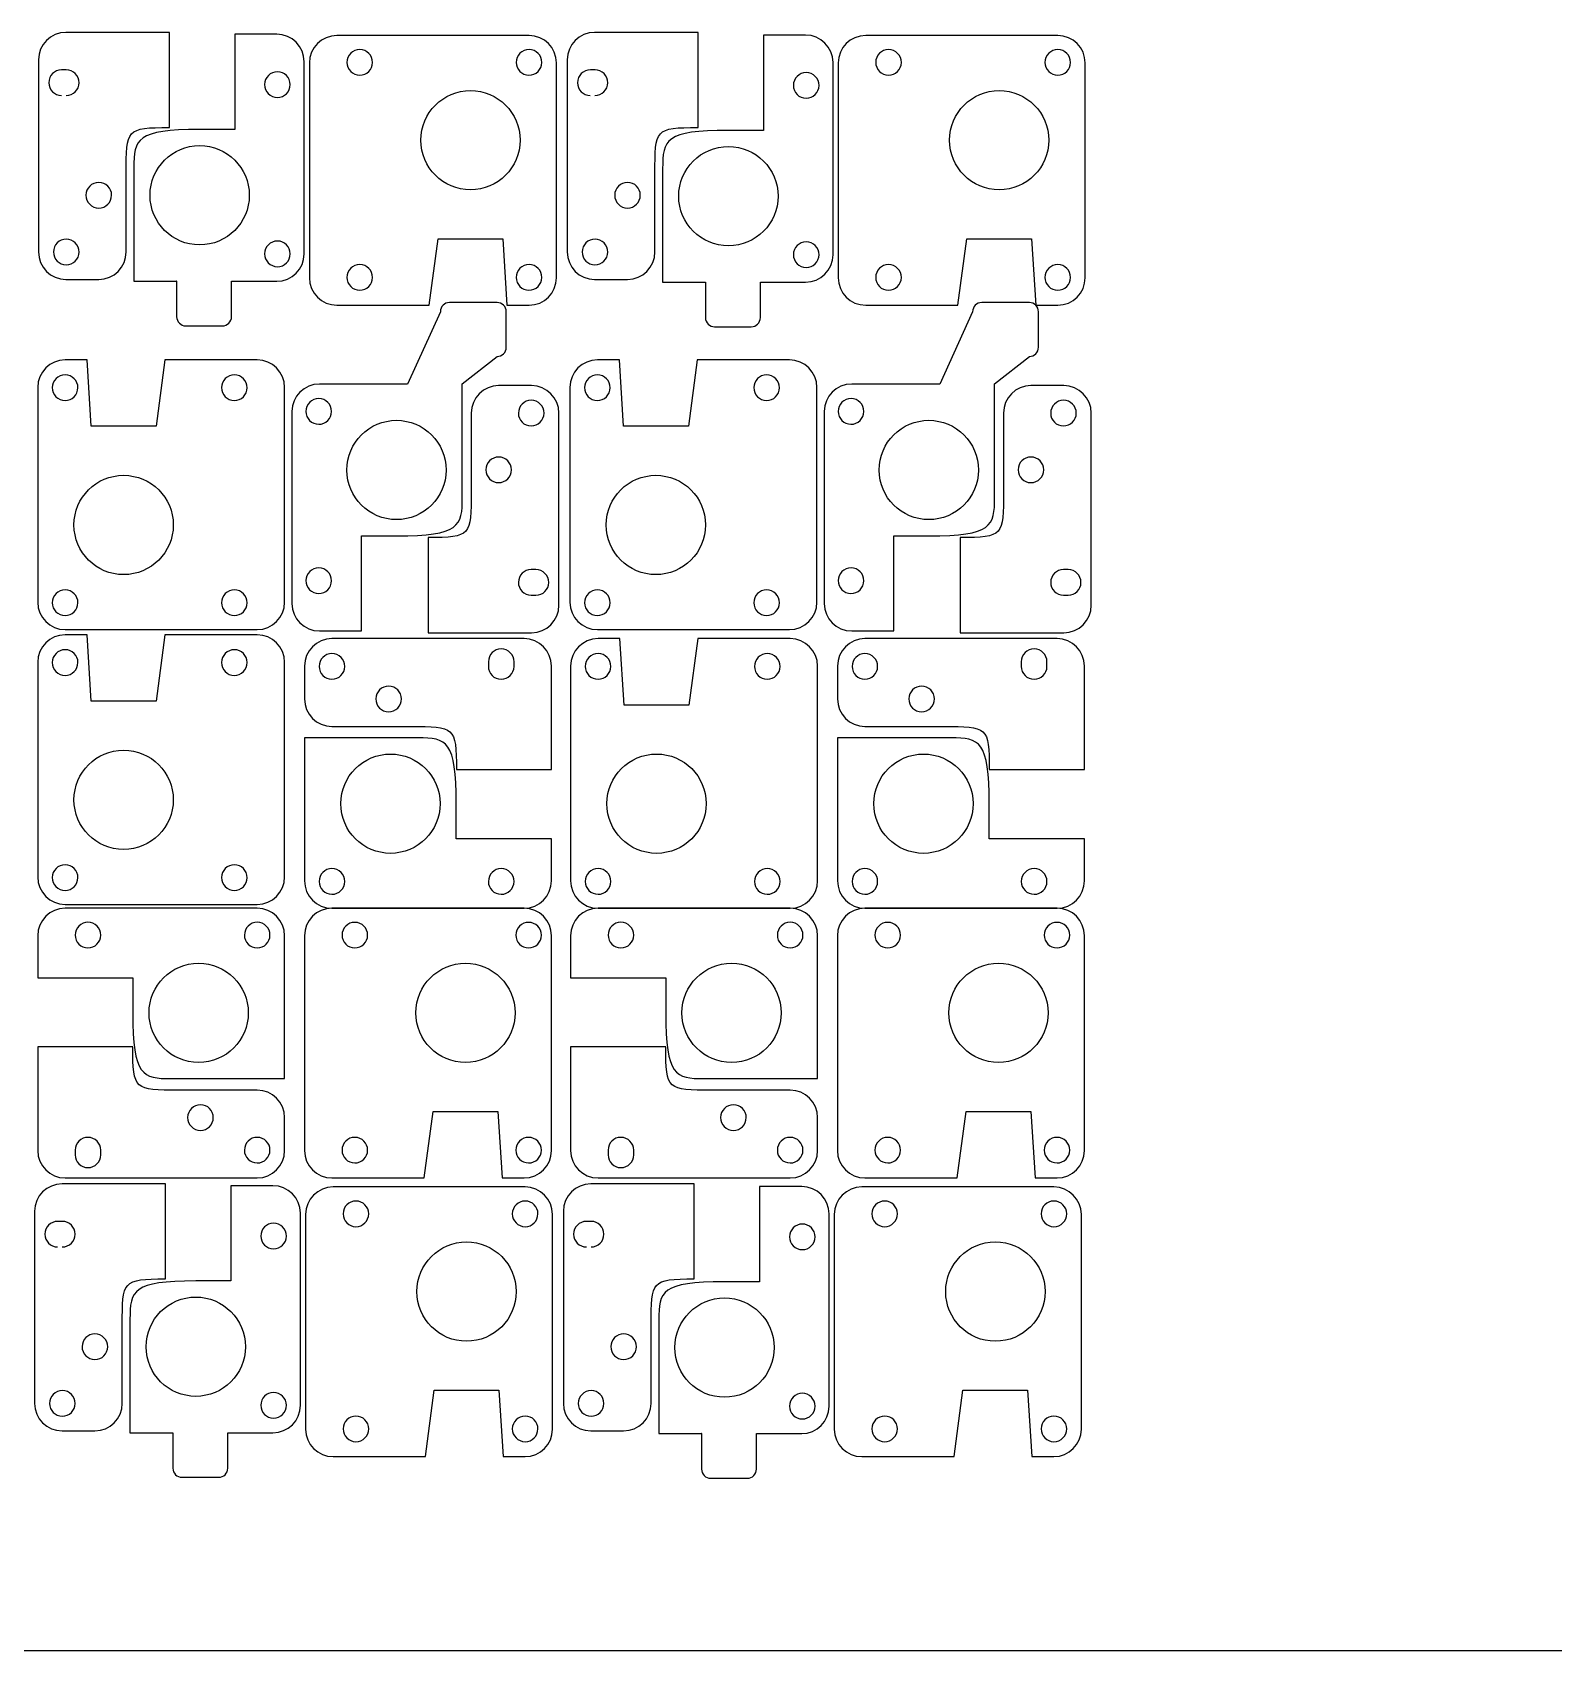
# Model space of a CAD drawing. Header units: millimetres. Extents: x 0 to 610, y -305 to 0.
# Drawn here: x 144.6 to 310.9, y -304.8 to -128 of the extents above; entities that cross this region are included whole.
import ezdxf

# ---------------------------------------------------------------- set-up
doc = ezdxf.new("R2010")
doc.units = ezdxf.units.MM
doc.layers.add('CUTS', color=1, linetype='Continuous', true_color=0xff0000)
doc.layers.add('laser bed referance', color=3, linetype='Continuous', lineweight=25, true_color=0x00ff00)

msp = doc.modelspace()

# ---------------------------------------------------------------- linework, layer by layer
at = {"layer": 'CUTS', "color": 1, "lineweight": 25, "true_color": 0xff0000}
for points in [[(159.62, -138.35), (159.62, -127.95), (148.31, -127.95)], [(171.35, -128.16), (166.75, -128.16), (166.75, -138.57), (162.92, -138.57)], [(198.92, -128.3), (177.92, -128.3)], [(217.4, -138.35), (217.4, -127.95), (206.09, -127.95)], [(229.14, -128.25), (224.53, -128.25), (224.53, -138.66), (220.71, -138.66)], [(256.7, -128.3), (235.71, -128.3)], [(145.31, -130.95), (145.31, -151.95)], [(148.34, -132.05), (147.83, -132.05), (147.83, -132.05)], [(174.35, -152.16), (174.35, -131.16)], [(174.92, -131.3), (174.92, -154.77)], [(201.92, -154.77), (201.92, -131.3)], [(203.09, -130.95), (203.09, -151.95)], [(206.13, -132.05), (205.62, -132.05), (205.62, -132.05)], [(232.14, -152.25), (232.14, -131.25)], [(232.71, -131.3), (232.71, -154.77)], [(259.7, -154.77), (259.7, -131.3)], [(155.73, -142.76), (155.73, -155.16), (160.42, -155.16), (160.42, -155.15)], [(213.52, -142.85), (213.52, -155.25), (218.21, -155.25), (218.21, -155.25)], [(154.89, -151.95), (154.9, -143.36), (154.9, -143.36)], [(212.68, -151.95), (212.68, -143.36), (212.68, -143.36)], [(177.92, -157.77), (188.01, -157.77), (188.98, -150.52), (196.05, -150.52), (196.05, -150.52)], [(196.05, -150.52), (196.51, -157.77), (198.92, -157.77)], [(235.71, -157.77), (245.8, -157.77), (246.76, -150.52), (253.83, -150.52), (253.83, -150.52)], [(253.83, -150.52), (254.3, -157.77), (256.7, -157.77)], [(148.31, -154.95), (151.89, -154.95)], [(160.42, -155.15), (160.41, -155.16), (160.41, -159.03)], [(166.41, -159.03), (166.41, -155.16), (171.35, -155.16)], [(206.09, -154.95), (209.68, -154.95)], [(218.21, -155.25), (218.2, -155.25), (218.2, -159.12)], [(224.2, -159.12), (224.2, -155.25), (229.14, -155.25)], [(189.23, -158.48), (185.63, -166.38), (176.01, -166.38)], [(195.43, -157.48), (190.23, -157.48)], [(196.43, -162.36), (196.43, -158.48), (196.43, -158.48)], [(247.4, -158.48), (243.8, -166.38), (234.18, -166.38)], [(253.6, -157.48), (248.4, -157.48)], [(254.6, -162.36), (254.6, -158.48), (254.6, -158.48)], [(161.41, -160.03), (165.41, -160.03)], [(219.2, -160.12), (223.2, -160.12)], [(151.08, -171), (150.62, -163.75), (148.22, -163.75)], [(169.21, -163.75), (159.12, -163.75), (158.16, -171), (151.08, -171), (151.08, -171)], [(191.63, -178.78), (191.63, -166.37), (195.43, -163.37)], [(209.25, -171), (208.79, -163.75), (206.39, -163.75)], [(227.38, -163.75), (217.29, -163.75), (216.33, -171), (209.25, -171), (209.25, -171)], [(249.8, -178.78), (249.8, -166.37), (253.6, -163.37)], [(145.22, -166.75), (145.22, -190.22)], [(172.21, -190.22), (172.21, -166.75)], [(199.19, -166.56), (195.6, -166.56)], [(203.39, -166.75), (203.39, -190.22)], [(230.38, -190.22), (230.38, -166.75)], [(257.36, -166.56), (253.77, -166.56)], [(173.01, -169.38), (173.01, -190.37)], [(192.6, -169.56), (192.6, -178.15), (192.6, -178.15)], [(202.19, -190.56), (202.19, -169.56)], [(231.18, -169.38), (231.18, -190.37)], [(250.77, -169.56), (250.77, -178.15), (250.77, -178.15)], [(260.36, -190.56), (260.36, -169.56)], [(176.01, -193.37), (180.61, -193.37), (180.61, -182.97), (184.44, -182.97)], [(187.88, -183.16), (187.88, -193.56), (199.19, -193.56)], [(234.18, -193.37), (238.78, -193.37), (238.78, -182.97), (242.61, -182.97)], [(246.05, -183.16), (246.05, -193.56), (257.36, -193.56)], [(199.67, -186.66), (199.16, -186.66)], [(257.84, -186.66), (257.33, -186.66)], [(199.15, -189.46), (199.66, -189.46), (199.66, -189.46)], [(257.32, -189.46), (257.83, -189.46), (257.83, -189.46)], [(148.22, -193.22), (169.21, -193.22)], [(151.08, -201.03), (150.62, -193.79), (148.22, -193.79)], [(169.21, -193.79), (159.12, -193.79), (158.16, -201.03), (151.08, -201.03), (151.08, -201.03)], [(198.38, -194.21), (177.38, -194.21)], [(206.39, -193.22), (227.38, -193.22)], [(208.86, -194.21), (206.46, -194.21)], [(227.46, -194.21), (217.36, -194.21)], [(256.62, -194.21), (235.63, -194.21)], [(145.22, -196.78), (145.22, -220.25)], [(172.21, -220.25), (172.21, -196.78)], [(174.38, -197.21), (174.38, -200.8)], [(190.98, -208.52), (201.37, -208.52), (201.37, -197.21)], [(194.48, -196.73), (194.48, -197.24)], [(197.28, -197.25), (197.28, -196.74), (197.28, -196.74)], [(203.46, -197.21), (203.46, -220.67)], [(230.46, -220.67), (230.46, -197.21)], [(232.63, -197.21), (232.63, -200.8)], [(249.22, -208.52), (259.62, -208.52), (259.62, -197.21)], [(252.72, -196.73), (252.72, -197.24)], [(255.52, -197.25), (255.52, -196.74), (255.52, -196.74)], [(216.4, -201.46), (209.33, -201.46), (209.33, -201.46)], [(174.38, -205.05), (174.38, -220.67)], [(186.78, -205.05), (174.38, -205.05), (174.38, -205.05)], [(177.38, -203.8), (185.97, -203.8), (185.97, -203.8)], [(232.63, -205.05), (232.63, -220.67)], [(245.02, -205.05), (232.63, -205.05), (232.63, -205.05)], [(235.62, -203.8), (244.21, -203.8), (244.21, -203.8)], [(201.37, -220.67), (201.37, -216.07), (190.97, -216.07), (190.97, -212.24)], [(259.62, -220.67), (259.62, -216.07), (249.21, -216.07), (249.21, -212.24)], [(148.22, -223.25), (169.21, -223.25)], [(169.21, -223.67), (148.22, -223.67)], [(198.38, -223.67), (177.38, -223.67)], [(177.38, -223.67), (198.38, -223.67)], [(227.46, -223.67), (206.46, -223.67)], [(206.46, -223.67), (227.46, -223.67)], [(256.62, -223.67), (235.62, -223.67)], [(235.63, -223.67), (256.62, -223.67)], [(145.22, -226.67), (145.22, -231.28), (155.62, -231.28), (155.62, -235.1)], [(172.21, -242.29), (172.21, -226.67)], [(174.38, -226.67), (174.38, -250.14)], [(201.38, -250.14), (201.38, -226.67)], [(203.46, -226.67), (203.46, -231.28), (213.87, -231.28), (213.87, -235.1)], [(230.46, -242.29), (230.46, -226.67)], [(232.62, -226.67), (232.62, -250.14)], [(259.62, -250.14), (259.62, -226.67)], [(155.61, -238.83), (145.22, -238.83), (145.22, -250.14)], [(213.86, -238.83), (203.46, -238.83), (203.46, -250.14)], [(159.81, -242.29), (172.21, -242.29), (172.21, -242.29)], [(169.21, -243.55), (160.63, -243.55), (160.63, -243.55)], [(218.06, -242.29), (230.46, -242.29), (230.46, -242.29)], [(227.46, -243.55), (218.87, -243.55), (218.87, -243.55)], [(172.21, -250.14), (172.21, -246.55)], [(177.38, -253.14), (187.47, -253.14), (188.44, -245.89), (195.51, -245.89), (195.51, -245.89)], [(195.51, -245.89), (195.97, -253.14), (198.38, -253.14)], [(230.46, -250.14), (230.46, -246.55)], [(235.62, -253.14), (245.72, -253.14), (246.68, -245.89), (253.75, -245.89), (253.75, -245.89)], [(253.75, -245.89), (254.22, -253.14), (256.62, -253.14)], [(149.32, -250.1), (149.32, -250.61), (149.32, -250.61)], [(152.11, -250.62), (152.11, -250.11)], [(207.56, -250.1), (207.56, -250.61), (207.56, -250.61)], [(210.36, -250.62), (210.36, -250.11)], [(159.19, -264.18), (159.19, -253.79), (147.88, -253.79)], [(148.22, -253.14), (169.21, -253.14)], [(170.93, -253.99), (166.32, -253.99), (166.32, -264.4), (162.5, -264.4)], [(198.49, -254.13), (177.5, -254.13)], [(216.98, -264.18), (216.98, -253.79), (205.67, -253.79)], [(206.46, -253.14), (227.46, -253.14)], [(228.72, -254.09), (224.11, -254.09), (224.11, -264.49), (220.28, -264.49)], [(256.28, -254.13), (235.28, -254.13)], [(144.88, -256.79), (144.88, -277.78)], [(147.92, -257.89), (147.41, -257.89), (147.41, -257.89)], [(173.93, -277.99), (173.93, -256.99)], [(174.5, -257.13), (174.5, -280.6)], [(201.49, -280.6), (201.49, -257.13)], [(202.67, -256.79), (202.67, -277.78)], [(205.71, -257.89), (205.2, -257.89), (205.2, -257.89)], [(231.72, -278.08), (231.72, -257.08)], [(232.28, -257.13), (232.28, -280.6)], [(259.28, -280.6), (259.28, -257.13)], [(155.31, -268.59), (155.31, -280.99), (160, -280.99), (160, -280.99)], [(213.1, -268.68), (213.1, -281.08), (217.79, -281.08), (217.79, -281.08)], [(154.47, -277.78), (154.47, -269.2), (154.47, -269.2)], [(212.26, -277.78), (212.26, -269.2), (212.26, -269.2)], [(177.5, -283.6), (187.59, -283.6), (188.55, -276.35), (195.63, -276.35), (195.63, -276.35)], [(195.63, -276.35), (196.09, -283.6), (198.49, -283.6)], [(235.28, -283.6), (245.38, -283.6), (246.34, -276.35), (253.41, -276.35), (253.41, -276.35)], [(253.41, -276.35), (253.88, -283.6), (256.28, -283.6)], [(147.88, -280.78), (151.47, -280.78)], [(160, -280.99), (159.99, -280.99), (159.99, -284.86)], [(165.99, -284.86), (165.99, -280.99), (170.93, -280.99)], [(205.67, -280.78), (209.26, -280.78)], [(217.79, -281.08), (217.77, -281.08), (217.77, -284.96)], [(223.77, -284.96), (223.77, -281.08), (228.72, -281.08)], [(160.99, -285.86), (164.99, -285.86)], [(218.77, -285.96), (222.77, -285.96)]]:
    msp.add_lwpolyline(points, dxfattribs=at)
for points in [[(148.31, -127.95), (146.65, -127.95), (145.31, -129.3), (145.31, -130.95)], [(174.35, -131.16), (174.35, -129.5), (173.01, -128.16), (171.35, -128.16)], [(177.92, -128.3), (176.26, -128.3), (174.92, -129.64), (174.92, -131.3)], [(201.92, -131.3), (201.92, -129.64), (200.57, -128.3), (198.92, -128.3)], [(206.09, -127.95), (204.43, -127.95), (203.09, -129.3), (203.09, -130.95)], [(232.14, -131.25), (232.14, -129.59), (230.8, -128.25), (229.14, -128.25)], [(235.71, -128.3), (234.05, -128.3), (232.71, -129.64), (232.71, -131.3)], [(259.7, -131.3), (259.7, -129.64), (258.36, -128.3), (256.7, -128.3)], [(180.42, -129.83), (179.65, -129.83), (179.02, -130.46), (179.02, -131.23)], [(181.82, -131.24), (181.82, -130.46), (181.2, -129.84), (180.42, -129.83)], [(198.92, -129.83), (198.15, -129.83), (197.52, -130.46), (197.52, -131.23)], [(200.32, -131.24), (200.32, -130.46), (199.7, -129.84), (198.92, -129.83)], [(238.21, -129.83), (237.44, -129.83), (236.81, -130.46), (236.81, -131.23)], [(239.61, -131.24), (239.61, -130.46), (238.98, -129.84), (238.21, -129.83)], [(256.71, -129.83), (255.94, -129.83), (255.31, -130.46), (255.3, -131.23)], [(258.1, -131.24), (258.11, -130.46), (257.48, -129.84), (256.71, -129.83)], [(147.83, -132.05), (147.06, -132.05), (146.43, -132.67), (146.43, -133.45)], [(149.74, -133.46), (149.74, -132.68), (149.12, -132.05), (148.34, -132.05)], [(171.43, -132.26), (170.65, -132.26), (170.02, -132.88), (170.02, -133.65)], [(172.82, -133.66), (172.82, -132.89), (172.2, -132.26), (171.43, -132.26)], [(179.02, -131.23), (179.02, -132), (179.64, -132.63), (180.42, -132.63)], [(180.42, -132.63), (181.19, -132.63), (181.82, -132.01), (181.82, -131.24)], [(197.52, -131.23), (197.51, -132), (198.14, -132.63), (198.91, -132.63)], [(198.91, -132.63), (199.69, -132.63), (200.32, -132.01), (200.32, -131.24)], [(205.62, -132.05), (204.85, -132.05), (204.22, -132.67), (204.21, -133.45)], [(207.52, -133.46), (207.53, -132.68), (206.9, -132.05), (206.13, -132.05)], [(229.21, -132.35), (228.44, -132.35), (227.81, -132.97), (227.81, -133.75)], [(230.61, -133.76), (230.61, -132.98), (229.99, -132.35), (229.21, -132.35)], [(236.81, -131.23), (236.8, -132), (237.43, -132.63), (238.2, -132.63)], [(238.2, -132.63), (238.97, -132.63), (239.6, -132.01), (239.61, -131.24)], [(255.3, -131.23), (255.3, -132), (255.93, -132.63), (256.7, -132.63)], [(256.7, -132.63), (257.47, -132.63), (258.1, -132.01), (258.1, -131.24)], [(146.43, -133.45), (146.43, -134.22), (147.05, -134.85), (147.82, -134.85)], [(148.33, -134.85), (149.11, -134.85), (149.74, -134.23), (149.74, -133.46)], [(170.02, -133.65), (170.02, -134.43), (170.64, -135.06), (171.42, -135.06)], [(171.42, -135.06), (172.19, -135.06), (172.82, -134.44), (172.82, -133.66)], [(187.09, -139.73), (187.09, -136.74), (189.52, -134.31), (192.52, -134.31)], [(192.52, -134.31), (195.51, -134.31), (197.94, -136.74), (197.94, -139.73)], [(204.21, -133.45), (204.21, -134.22), (204.84, -134.85), (205.61, -134.85)], [(206.12, -134.85), (206.89, -134.85), (207.52, -134.23), (207.52, -133.46)], [(227.81, -133.75), (227.8, -134.52), (228.43, -135.15), (229.2, -135.15)], [(229.2, -135.15), (229.98, -135.15), (230.6, -134.53), (230.61, -133.76)], [(244.88, -139.73), (244.88, -136.74), (247.31, -134.31), (250.3, -134.31)], [(250.3, -134.31), (253.3, -134.31), (255.73, -136.74), (255.73, -139.73)], [(154.9, -143.36), (154.9, -138.56), (154.9, -138.35), (159.62, -138.35)], [(162.92, -138.57), (156.01, -138.57), (155.73, -139.62), (155.73, -142.76)], [(212.68, -143.36), (212.68, -138.56), (212.68, -138.35), (217.4, -138.35)], [(220.71, -138.66), (213.8, -138.66), (213.52, -139.71), (213.52, -142.85)], [(157.5, -145.76), (157.5, -142.76), (159.93, -140.33), (162.92, -140.33)], [(162.92, -140.33), (165.92, -140.33), (168.35, -142.76), (168.35, -145.76)], [(192.52, -145.16), (189.52, -145.16), (187.09, -142.73), (187.09, -139.73)], [(197.94, -139.73), (197.94, -142.73), (195.51, -145.16), (192.52, -145.16)], [(215.28, -145.85), (215.28, -142.85), (217.71, -140.42), (220.71, -140.42)], [(220.71, -140.42), (223.7, -140.42), (226.13, -142.85), (226.13, -145.85)], [(250.3, -145.16), (247.31, -145.16), (244.88, -142.73), (244.88, -139.73)], [(255.73, -139.73), (255.73, -142.73), (253.3, -145.16), (250.3, -145.16)], [(151.9, -144.35), (151.13, -144.35), (150.5, -144.97), (150.5, -145.75)], [(153.3, -145.75), (153.3, -144.98), (152.67, -144.35), (151.9, -144.35)], [(209.69, -144.35), (208.91, -144.35), (208.29, -144.97), (208.28, -145.75)], [(211.08, -145.75), (211.08, -144.98), (210.46, -144.35), (209.69, -144.35)], [(150.5, -145.75), (150.49, -146.52), (151.12, -147.15), (151.89, -147.15)], [(151.89, -147.15), (152.66, -147.15), (153.29, -146.53), (153.3, -145.75)], [(162.92, -151.18), (159.93, -151.18), (157.5, -148.75), (157.5, -145.76)], [(168.35, -145.76), (168.35, -148.75), (165.92, -151.18), (162.92, -151.18)], [(208.28, -145.75), (208.28, -146.52), (208.9, -147.15), (209.68, -147.15)], [(209.68, -147.15), (210.45, -147.15), (211.08, -146.53), (211.08, -145.75)], [(220.71, -151.27), (217.71, -151.27), (215.28, -148.85), (215.28, -145.85)], [(226.13, -145.85), (226.13, -148.85), (223.7, -151.27), (220.71, -151.27)], [(145.31, -151.95), (145.31, -153.61), (146.65, -154.95), (148.31, -154.95)], [(148.35, -150.55), (147.57, -150.55), (146.94, -151.17), (146.94, -151.95)], [(146.94, -151.95), (146.94, -152.72), (147.56, -153.35), (148.34, -153.35)], [(148.34, -153.35), (149.11, -153.35), (149.74, -152.73), (149.74, -151.96)], [(149.74, -151.96), (149.74, -151.18), (149.12, -150.55), (148.35, -150.55)], [(151.89, -154.95), (153.55, -154.95), (154.89, -153.61), (154.89, -151.95)], [(171.43, -150.76), (170.65, -150.75), (170.02, -151.38), (170.02, -152.15)], [(172.82, -152.16), (172.82, -151.39), (172.2, -150.76), (171.43, -150.76)], [(203.09, -151.95), (203.09, -153.61), (204.43, -154.95), (206.09, -154.95)], [(204.73, -151.95), (204.72, -152.72), (205.35, -153.35), (206.12, -153.35)], [(206.13, -150.55), (205.36, -150.55), (204.73, -151.17), (204.73, -151.95)], [(206.12, -153.35), (206.89, -153.35), (207.52, -152.73), (207.52, -151.96)], [(207.52, -151.96), (207.53, -151.18), (206.9, -150.55), (206.13, -150.55)], [(209.68, -154.95), (211.34, -154.95), (212.68, -153.61), (212.68, -151.95)], [(229.21, -150.85), (228.44, -150.85), (227.81, -151.47), (227.81, -152.24)], [(230.61, -152.25), (230.61, -151.48), (229.99, -150.85), (229.21, -150.85)], [(170.02, -152.15), (170.02, -152.92), (170.64, -153.55), (171.42, -153.56)], [(171.35, -155.16), (173.01, -155.16), (174.35, -153.81), (174.35, -152.16)], [(171.42, -153.56), (172.19, -153.56), (172.82, -152.93), (172.82, -152.16)], [(180.42, -153.33), (179.65, -153.33), (179.02, -153.95), (179.02, -154.73)], [(181.82, -154.74), (181.82, -153.96), (181.2, -153.34), (180.42, -153.33)], [(198.92, -153.33), (198.15, -153.33), (197.52, -153.95), (197.52, -154.73)], [(200.32, -154.74), (200.32, -153.96), (199.7, -153.33), (198.92, -153.33)], [(227.81, -152.24), (227.8, -153.02), (228.43, -153.65), (229.2, -153.65)], [(229.14, -155.25), (230.8, -155.25), (232.14, -153.91), (232.14, -152.25)], [(229.2, -153.65), (229.98, -153.65), (230.6, -153.03), (230.61, -152.25)], [(238.21, -153.33), (237.44, -153.33), (236.81, -153.95), (236.81, -154.73)], [(239.61, -154.74), (239.61, -153.96), (238.98, -153.34), (238.21, -153.33)], [(256.71, -153.33), (255.94, -153.33), (255.31, -153.95), (255.3, -154.73)], [(258.1, -154.74), (258.11, -153.96), (257.48, -153.33), (256.71, -153.33)], [(174.92, -154.77), (174.92, -156.42), (176.26, -157.77), (177.92, -157.77)], [(179.02, -154.73), (179.02, -155.5), (179.64, -156.13), (180.42, -156.13)], [(180.42, -156.13), (181.19, -156.14), (181.82, -155.51), (181.82, -154.74)], [(197.52, -154.73), (197.51, -155.5), (198.14, -156.13), (198.91, -156.13)], [(198.91, -156.13), (199.69, -156.13), (200.31, -155.51), (200.32, -154.74)], [(198.92, -157.77), (200.57, -157.77), (201.92, -156.42), (201.92, -154.77)], [(232.71, -154.77), (232.71, -156.42), (234.05, -157.77), (235.71, -157.77)], [(236.81, -154.73), (236.8, -155.5), (237.43, -156.13), (238.2, -156.13)], [(238.2, -156.13), (238.97, -156.14), (239.6, -155.51), (239.61, -154.74)], [(255.3, -154.73), (255.3, -155.5), (255.93, -156.13), (256.7, -156.13)], [(256.7, -156.13), (257.47, -156.13), (258.1, -155.51), (258.1, -154.74)], [(256.7, -157.77), (258.36, -157.77), (259.7, -156.42), (259.7, -154.77)], [(160.41, -159.03), (160.41, -159.58), (160.86, -160.03), (161.41, -160.03)], [(165.41, -160.03), (165.96, -160.03), (166.41, -159.58), (166.41, -159.03)], [(190.23, -157.48), (189.67, -157.48), (189.23, -157.92), (189.23, -158.48)], [(196.43, -158.48), (196.43, -157.92), (195.98, -157.48), (195.43, -157.48)], [(218.2, -159.12), (218.2, -159.68), (218.65, -160.12), (219.2, -160.12)], [(223.2, -160.12), (223.75, -160.12), (224.2, -159.68), (224.2, -159.12)], [(248.4, -157.48), (247.84, -157.48), (247.4, -157.92), (247.4, -158.48)], [(254.6, -158.48), (254.6, -157.92), (254.15, -157.48), (253.6, -157.48)], [(195.43, -163.37), (195.98, -163.37), (196.43, -162.91), (196.43, -162.36)], [(253.6, -163.37), (254.15, -163.37), (254.6, -162.91), (254.6, -162.36)], [(148.22, -163.75), (146.56, -163.75), (145.22, -165.09), (145.22, -166.75)], [(172.21, -166.75), (172.21, -165.09), (170.87, -163.75), (169.21, -163.75)], [(206.39, -163.75), (204.73, -163.75), (203.39, -165.09), (203.39, -166.75)], [(230.38, -166.75), (230.38, -165.09), (229.04, -163.75), (227.38, -163.75)], [(148.22, -165.38), (147.45, -165.38), (146.82, -166.01), (146.82, -166.78)], [(149.62, -166.79), (149.62, -166.02), (148.99, -165.39), (148.22, -165.38)], [(166.72, -165.38), (165.94, -165.38), (165.32, -166.01), (165.31, -166.78)], [(168.11, -166.79), (168.12, -166.02), (167.49, -165.39), (166.72, -165.38)], [(206.39, -165.38), (205.62, -165.38), (204.99, -166.01), (204.99, -166.78)], [(207.79, -166.79), (207.79, -166.02), (207.16, -165.39), (206.39, -165.38)], [(224.89, -165.38), (224.11, -165.38), (223.49, -166.01), (223.48, -166.78)], [(226.28, -166.79), (226.29, -166.02), (225.66, -165.39), (224.89, -165.38)], [(146.82, -166.78), (146.81, -167.55), (147.44, -168.18), (148.21, -168.18)], [(148.21, -168.18), (148.98, -168.19), (149.61, -167.56), (149.62, -166.79)], [(165.31, -166.78), (165.31, -167.55), (165.93, -168.18), (166.71, -168.18)], [(166.71, -168.18), (167.48, -168.19), (168.11, -167.56), (168.11, -166.79)], [(176.01, -166.38), (174.35, -166.38), (173.01, -167.72), (173.01, -169.38)], [(175.94, -167.98), (175.17, -167.97), (174.54, -168.6), (174.54, -169.37)], [(177.34, -169.38), (177.34, -168.61), (176.72, -167.98), (175.94, -167.98)], [(195.6, -166.56), (193.95, -166.56), (192.6, -167.9), (192.6, -169.56)], [(202.19, -169.56), (202.19, -167.91), (200.85, -166.56), (199.19, -166.56)], [(204.99, -166.78), (204.98, -167.55), (205.61, -168.18), (206.38, -168.18)], [(206.38, -168.18), (207.15, -168.19), (207.78, -167.56), (207.79, -166.79)], [(223.48, -166.78), (223.48, -167.55), (224.1, -168.18), (224.88, -168.18)], [(224.88, -168.18), (225.65, -168.19), (226.28, -167.56), (226.28, -166.79)], [(234.18, -166.38), (232.52, -166.38), (231.18, -167.72), (231.18, -169.38)], [(234.11, -167.98), (233.34, -167.97), (232.71, -168.6), (232.71, -169.37)], [(235.51, -169.38), (235.51, -168.61), (234.89, -167.98), (234.11, -167.98)], [(253.77, -166.56), (252.12, -166.56), (250.77, -167.9), (250.77, -169.56)], [(260.36, -169.56), (260.36, -167.91), (259.02, -166.56), (257.36, -166.56)], [(174.54, -169.37), (174.53, -170.15), (175.16, -170.77), (175.93, -170.78)], [(175.93, -170.78), (176.71, -170.78), (177.33, -170.16), (177.34, -169.38)], [(197.76, -169.56), (197.75, -170.33), (198.38, -170.96), (199.15, -170.96)], [(199.16, -168.16), (198.39, -168.16), (197.76, -168.78), (197.76, -169.56)], [(199.15, -170.96), (199.92, -170.96), (200.55, -170.34), (200.56, -169.57)], [(200.56, -169.57), (200.56, -168.79), (199.93, -168.16), (199.16, -168.16)], [(232.71, -169.37), (232.7, -170.15), (233.33, -170.77), (234.1, -170.78)], [(234.1, -170.78), (234.88, -170.78), (235.5, -170.16), (235.51, -169.38)], [(255.93, -169.56), (255.92, -170.33), (256.55, -170.96), (257.32, -170.96)], [(257.33, -168.16), (256.56, -168.16), (255.93, -168.78), (255.93, -169.56)], [(257.32, -170.96), (258.09, -170.96), (258.72, -170.34), (258.73, -169.57)], [(258.73, -169.57), (258.73, -168.79), (258.1, -168.16), (257.33, -168.16)], [(179.01, -175.78), (179.01, -172.78), (181.44, -170.35), (184.44, -170.35)], [(184.44, -170.35), (187.43, -170.35), (189.86, -172.78), (189.86, -175.78)], [(237.18, -175.78), (237.18, -172.78), (239.61, -170.35), (242.61, -170.35)], [(242.61, -170.35), (245.6, -170.35), (248.03, -172.78), (248.03, -175.78)], [(195.61, -174.36), (194.83, -174.36), (194.2, -174.98), (194.2, -175.76)], [(197, -175.77), (197, -174.99), (196.38, -174.37), (195.61, -174.36)], [(253.78, -174.36), (253, -174.36), (252.37, -174.98), (252.37, -175.76)], [(255.17, -175.77), (255.17, -174.99), (254.55, -174.37), (253.78, -174.36)], [(149.19, -181.78), (149.19, -178.79), (151.62, -176.36), (154.61, -176.36)], [(154.61, -176.36), (157.61, -176.36), (160.04, -178.79), (160.04, -181.78)], [(184.44, -181.2), (181.44, -181.2), (179.01, -178.77), (179.01, -175.78)], [(189.86, -175.78), (189.86, -178.77), (187.43, -181.2), (184.44, -181.2)], [(194.2, -175.76), (194.2, -176.53), (194.82, -177.16), (195.6, -177.16)], [(195.6, -177.16), (196.37, -177.16), (197, -176.54), (197, -175.77)], [(207.36, -181.78), (207.36, -178.79), (209.79, -176.36), (212.78, -176.36)], [(212.78, -176.36), (215.78, -176.36), (218.21, -178.79), (218.21, -181.78)], [(242.61, -181.2), (239.61, -181.2), (237.18, -178.77), (237.18, -175.78)], [(248.03, -175.78), (248.03, -178.77), (245.6, -181.2), (242.61, -181.2)], [(252.37, -175.76), (252.37, -176.53), (252.99, -177.16), (253.77, -177.16)], [(253.77, -177.16), (254.54, -177.16), (255.17, -176.54), (255.17, -175.77)], [(192.6, -178.15), (192.6, -182.95), (192.6, -183.16), (187.88, -183.16)], [(250.77, -178.15), (250.77, -182.95), (250.77, -183.16), (246.05, -183.16)], [(184.44, -182.97), (191.35, -182.97), (191.63, -181.91), (191.63, -178.78)], [(242.61, -182.97), (249.52, -182.97), (249.8, -181.91), (249.8, -178.78)], [(154.61, -187.21), (151.62, -187.21), (149.19, -184.78), (149.19, -181.78)], [(160.04, -181.78), (160.04, -184.78), (157.61, -187.21), (154.61, -187.21)], [(212.78, -187.21), (209.79, -187.21), (207.36, -184.78), (207.36, -181.78)], [(218.21, -181.78), (218.21, -184.78), (215.78, -187.21), (212.78, -187.21)], [(175.94, -186.48), (175.17, -186.47), (174.54, -187.1), (174.54, -187.87)], [(177.34, -187.88), (177.34, -187.11), (176.72, -186.48), (175.94, -186.48)], [(199.16, -186.66), (198.39, -186.66), (197.76, -187.28), (197.76, -188.05)], [(201.07, -188.07), (201.07, -187.29), (200.45, -186.66), (199.67, -186.66)], [(234.11, -186.48), (233.34, -186.47), (232.71, -187.1), (232.71, -187.87)], [(235.51, -187.88), (235.51, -187.11), (234.89, -186.48), (234.11, -186.48)], [(257.33, -186.66), (256.56, -186.66), (255.93, -187.28), (255.93, -188.05)], [(259.24, -188.07), (259.24, -187.29), (258.62, -186.66), (257.84, -186.66)], [(148.22, -188.89), (147.45, -188.88), (146.82, -189.51), (146.82, -190.28)], [(149.62, -190.29), (149.62, -189.52), (148.99, -188.89), (148.22, -188.89)], [(166.72, -188.89), (165.94, -188.88), (165.31, -189.51), (165.31, -190.28)], [(168.11, -190.29), (168.12, -189.52), (167.49, -188.89), (166.72, -188.89)], [(174.54, -187.87), (174.53, -188.64), (175.16, -189.27), (175.93, -189.27)], [(175.93, -189.27), (176.71, -189.28), (177.33, -188.65), (177.34, -187.88)], [(197.76, -188.05), (197.75, -188.83), (198.38, -189.46), (199.15, -189.46)], [(199.66, -189.46), (200.44, -189.46), (201.07, -188.84), (201.07, -188.07)], [(206.39, -188.89), (205.62, -188.88), (204.99, -189.51), (204.99, -190.28)], [(207.79, -190.29), (207.79, -189.52), (207.16, -188.89), (206.39, -188.89)], [(224.89, -188.89), (224.11, -188.88), (223.48, -189.51), (223.48, -190.28)], [(226.28, -190.29), (226.29, -189.52), (225.66, -188.89), (224.89, -188.89)], [(232.71, -187.87), (232.7, -188.64), (233.33, -189.27), (234.1, -189.27)], [(234.1, -189.27), (234.88, -189.28), (235.5, -188.65), (235.51, -187.88)], [(255.93, -188.05), (255.92, -188.83), (256.55, -189.46), (257.32, -189.46)], [(257.83, -189.46), (258.61, -189.46), (259.24, -188.84), (259.24, -188.07)], [(145.22, -190.22), (145.22, -191.87), (146.56, -193.22), (148.22, -193.22)], [(146.82, -190.28), (146.81, -191.05), (147.44, -191.68), (148.21, -191.68)], [(148.21, -191.68), (148.98, -191.69), (149.61, -191.06), (149.62, -190.29)], [(165.31, -190.28), (165.31, -191.05), (165.94, -191.68), (166.71, -191.68)], [(166.71, -191.68), (167.48, -191.69), (168.11, -191.06), (168.11, -190.29)], [(169.21, -193.22), (170.87, -193.22), (172.21, -191.87), (172.21, -190.22)], [(173.01, -190.37), (173.01, -192.03), (174.35, -193.37), (176.01, -193.37)], [(199.19, -193.56), (200.85, -193.56), (202.19, -192.22), (202.19, -190.56)], [(203.39, -190.22), (203.39, -191.87), (204.73, -193.22), (206.39, -193.22)], [(204.99, -190.28), (204.98, -191.05), (205.61, -191.68), (206.38, -191.68)], [(206.38, -191.68), (207.15, -191.69), (207.78, -191.06), (207.79, -190.29)], [(223.48, -190.28), (223.48, -191.05), (224.1, -191.68), (224.88, -191.68)], [(224.88, -191.68), (225.65, -191.69), (226.28, -191.06), (226.28, -190.29)], [(227.38, -193.22), (229.04, -193.22), (230.38, -191.87), (230.38, -190.22)], [(231.18, -190.37), (231.18, -192.03), (232.52, -193.37), (234.18, -193.37)], [(257.36, -193.56), (259.02, -193.56), (260.36, -192.22), (260.36, -190.56)], [(148.22, -193.79), (146.56, -193.79), (145.22, -195.13), (145.22, -196.78)], [(172.21, -196.78), (172.21, -195.13), (170.87, -193.79), (169.21, -193.79)], [(177.38, -194.21), (175.72, -194.21), (174.38, -195.55), (174.38, -197.21)], [(201.37, -197.21), (201.37, -195.55), (200.03, -194.21), (198.38, -194.21)], [(206.46, -194.21), (204.8, -194.21), (203.46, -195.55), (203.46, -197.21)], [(209.33, -201.46), (209.33, -201.46), (208.86, -194.21), (208.86, -194.21)], [(217.36, -194.21), (217.36, -194.21), (216.4, -201.46), (216.4, -201.46)], [(230.46, -197.21), (230.46, -195.55), (229.11, -194.21), (227.46, -194.21)], [(235.63, -194.21), (233.97, -194.21), (232.63, -195.55), (232.63, -197.21)], [(259.62, -197.21), (259.62, -195.55), (258.28, -194.21), (256.62, -194.21)], [(148.22, -195.42), (147.45, -195.42), (146.82, -196.04), (146.82, -196.81)], [(149.62, -196.82), (149.62, -196.05), (148.99, -195.42), (148.22, -195.42)], [(166.72, -195.42), (165.94, -195.42), (165.32, -196.04), (165.31, -196.81)], [(168.11, -196.82), (168.12, -196.05), (167.49, -195.42), (166.72, -195.42)], [(177.38, -195.84), (176.61, -195.84), (175.98, -196.47), (175.98, -197.24)], [(178.78, -197.25), (178.78, -196.48), (178.16, -195.85), (177.38, -195.84)], [(195.88, -195.33), (195.11, -195.33), (194.48, -195.95), (194.48, -196.73)], [(197.28, -196.74), (197.28, -195.96), (196.65, -195.33), (195.88, -195.33)], [(206.47, -195.84), (205.69, -195.84), (205.06, -196.47), (205.06, -197.24)], [(207.86, -197.25), (207.86, -196.48), (207.24, -195.85), (206.47, -195.84)], [(224.96, -195.84), (224.19, -195.84), (223.56, -196.46), (223.56, -197.24)], [(226.36, -197.25), (226.36, -196.47), (225.74, -195.85), (224.96, -195.84)], [(235.63, -195.84), (234.86, -195.84), (234.23, -196.47), (234.23, -197.24)], [(237.02, -197.25), (237.03, -196.48), (236.4, -195.85), (235.63, -195.84)], [(254.13, -195.33), (253.35, -195.33), (252.72, -195.95), (252.72, -196.73)], [(255.52, -196.74), (255.52, -195.96), (254.9, -195.33), (254.13, -195.33)], [(146.82, -196.81), (146.81, -197.59), (147.44, -198.22), (148.21, -198.22)], [(148.21, -198.22), (148.98, -198.22), (149.61, -197.6), (149.62, -196.82)], [(165.31, -196.81), (165.31, -197.59), (165.93, -198.22), (166.71, -198.22)], [(166.71, -198.22), (167.48, -198.22), (168.11, -197.6), (168.11, -196.82)], [(175.98, -197.24), (175.98, -198.01), (176.6, -198.64), (177.37, -198.64)], [(177.37, -198.64), (178.15, -198.65), (178.78, -198.02), (178.78, -197.25)], [(194.48, -197.24), (194.47, -198.01), (195.1, -198.64), (195.87, -198.64)], [(195.87, -198.64), (196.65, -198.64), (197.27, -198.02), (197.28, -197.25)], [(205.06, -197.24), (205.06, -198.01), (205.68, -198.64), (206.46, -198.64)], [(206.46, -198.64), (207.23, -198.65), (207.86, -198.02), (207.86, -197.25)], [(223.56, -197.24), (223.55, -198.01), (224.18, -198.64), (224.95, -198.64)], [(224.95, -198.64), (225.73, -198.65), (226.35, -198.02), (226.36, -197.25)], [(234.23, -197.24), (234.22, -198.01), (234.85, -198.64), (235.62, -198.64)], [(235.62, -198.64), (236.39, -198.65), (237.02, -198.02), (237.02, -197.25)], [(252.72, -197.24), (252.72, -198.01), (253.34, -198.64), (254.12, -198.64)], [(254.12, -198.64), (254.89, -198.64), (255.52, -198.02), (255.52, -197.25)], [(183.58, -199.4), (182.81, -199.4), (182.18, -200.02), (182.18, -200.79)], [(184.98, -200.8), (184.98, -200.03), (184.36, -199.4), (183.58, -199.4)], [(241.83, -199.4), (241.06, -199.4), (240.43, -200.02), (240.42, -200.79)], [(243.22, -200.8), (243.23, -200.03), (242.6, -199.4), (241.83, -199.4)], [(174.38, -200.8), (174.38, -202.45), (175.72, -203.8), (177.38, -203.8)], [(182.18, -200.79), (182.17, -201.57), (182.8, -202.2), (183.57, -202.2)], [(183.57, -202.2), (184.35, -202.2), (184.97, -201.58), (184.98, -200.8)], [(232.63, -200.8), (232.63, -202.45), (233.97, -203.8), (235.62, -203.8)], [(240.42, -200.79), (240.42, -201.57), (241.05, -202.2), (241.82, -202.2)], [(241.82, -202.2), (242.59, -202.2), (243.22, -201.58), (243.22, -200.8)], [(185.97, -203.8), (190.77, -203.8), (190.98, -203.8), (190.98, -208.52)], [(190.97, -212.24), (190.97, -205.33), (189.91, -205.05), (186.78, -205.05)], [(244.21, -203.8), (249.01, -203.8), (249.22, -203.8), (249.22, -208.52)], [(249.21, -212.24), (249.21, -205.33), (248.16, -205.05), (245.02, -205.05)], [(149.19, -211.82), (149.19, -208.82), (151.62, -206.39), (154.61, -206.39)], [(154.61, -206.39), (157.61, -206.39), (160.04, -208.82), (160.04, -211.82)], [(178.35, -212.24), (178.35, -209.25), (180.78, -206.82), (183.78, -206.82)], [(183.78, -206.82), (186.77, -206.82), (189.2, -209.25), (189.2, -212.24)], [(207.43, -212.24), (207.43, -209.25), (209.86, -206.82), (212.86, -206.82)], [(212.86, -206.82), (215.86, -206.82), (218.28, -209.25), (218.28, -212.24)], [(236.6, -212.24), (236.6, -209.25), (239.03, -206.82), (242.02, -206.82)], [(242.02, -206.82), (245.02, -206.82), (247.45, -209.25), (247.45, -212.24)], [(154.61, -217.24), (151.62, -217.24), (149.19, -214.82), (149.19, -211.82)], [(160.04, -211.82), (160.04, -214.82), (157.61, -217.24), (154.61, -217.24)], [(183.78, -217.67), (180.78, -217.67), (178.35, -215.24), (178.35, -212.24)], [(189.2, -212.24), (189.2, -215.24), (186.77, -217.67), (183.78, -217.67)], [(212.86, -217.67), (209.86, -217.67), (207.43, -215.24), (207.43, -212.24)], [(218.28, -212.24), (218.28, -215.24), (215.86, -217.67), (212.86, -217.67)], [(242.02, -217.67), (239.03, -217.67), (236.6, -215.24), (236.6, -212.24)], [(247.45, -212.24), (247.45, -215.24), (245.02, -217.67), (242.02, -217.67)], [(148.22, -218.92), (147.45, -218.92), (146.82, -219.54), (146.82, -220.31)], [(149.62, -220.33), (149.62, -219.55), (148.99, -218.92), (148.22, -218.92)], [(166.72, -218.92), (165.94, -218.92), (165.31, -219.54), (165.31, -220.31)], [(168.11, -220.33), (168.12, -219.55), (167.49, -218.92), (166.72, -218.92)], [(145.22, -220.25), (145.22, -221.91), (146.56, -223.25), (148.22, -223.25)], [(146.82, -220.31), (146.81, -221.09), (147.44, -221.72), (148.21, -221.72)], [(148.21, -221.72), (148.98, -221.72), (149.61, -221.1), (149.62, -220.33)], [(165.31, -220.31), (165.31, -221.09), (165.94, -221.72), (166.71, -221.72)], [(166.71, -221.72), (167.48, -221.72), (168.11, -221.1), (168.11, -220.33)], [(169.21, -223.25), (170.87, -223.25), (172.21, -221.91), (172.21, -220.25)], [(174.38, -220.67), (174.38, -222.33), (175.72, -223.67), (177.38, -223.67)], [(177.38, -219.34), (176.61, -219.34), (175.98, -219.96), (175.98, -220.74)], [(175.98, -220.74), (175.98, -221.51), (176.6, -222.14), (177.37, -222.14)], [(177.37, -222.14), (178.15, -222.15), (178.78, -221.52), (178.78, -220.75)], [(178.78, -220.75), (178.78, -219.97), (178.16, -219.34), (177.38, -219.34)], [(194.48, -220.74), (194.47, -221.51), (195.1, -222.14), (195.87, -222.14)], [(195.88, -219.34), (195.11, -219.34), (194.48, -219.96), (194.48, -220.74)], [(195.87, -222.14), (196.64, -222.15), (197.27, -221.52), (197.28, -220.75)], [(197.28, -220.75), (197.28, -219.97), (196.65, -219.34), (195.88, -219.34)], [(198.38, -223.67), (200.03, -223.67), (201.37, -222.33), (201.37, -220.67)], [(203.46, -220.67), (203.46, -222.33), (204.8, -223.67), (206.46, -223.67)], [(206.47, -219.34), (205.69, -219.34), (205.06, -219.96), (205.06, -220.74)], [(205.06, -220.74), (205.06, -221.51), (205.68, -222.14), (206.46, -222.14)], [(206.46, -222.14), (207.23, -222.15), (207.86, -221.52), (207.86, -220.75)], [(207.86, -220.75), (207.86, -219.97), (207.24, -219.34), (206.47, -219.34)], [(223.56, -220.74), (223.55, -221.51), (224.18, -222.14), (224.95, -222.14)], [(224.96, -219.34), (224.19, -219.34), (223.56, -219.96), (223.56, -220.74)], [(224.95, -222.14), (225.73, -222.15), (226.36, -221.52), (226.36, -220.75)], [(226.36, -220.75), (226.36, -219.97), (225.74, -219.34), (224.96, -219.34)], [(227.46, -223.67), (229.11, -223.67), (230.46, -222.33), (230.46, -220.67)], [(232.63, -220.67), (232.63, -222.33), (233.97, -223.67), (235.63, -223.67)], [(234.23, -220.74), (234.22, -221.51), (234.85, -222.14), (235.62, -222.14)], [(235.63, -219.34), (234.86, -219.34), (234.23, -219.96), (234.23, -220.74)], [(235.62, -222.14), (236.39, -222.15), (237.02, -221.52), (237.02, -220.75)], [(237.02, -220.75), (237.03, -219.97), (236.4, -219.34), (235.63, -219.34)], [(254.13, -219.34), (253.35, -219.34), (252.72, -219.96), (252.72, -220.74)], [(252.72, -220.74), (252.72, -221.51), (253.34, -222.14), (254.12, -222.14)], [(254.12, -222.14), (254.89, -222.15), (255.52, -221.52), (255.52, -220.75)], [(255.52, -220.75), (255.52, -219.97), (254.9, -219.34), (254.13, -219.34)], [(256.62, -223.67), (258.28, -223.67), (259.62, -222.33), (259.62, -220.67)], [(148.22, -223.67), (146.56, -223.67), (145.22, -225.02), (145.22, -226.67)], [(172.21, -226.67), (172.21, -225.02), (170.87, -223.67), (169.21, -223.67)], [(177.38, -223.67), (175.72, -223.67), (174.38, -225.02), (174.38, -226.67)], [(201.38, -226.67), (201.38, -225.02), (200.03, -223.67), (198.38, -223.67)], [(206.46, -223.67), (204.8, -223.67), (203.46, -225.02), (203.46, -226.67)], [(230.46, -226.67), (230.46, -225.02), (229.11, -223.67), (227.46, -223.67)], [(235.62, -223.67), (233.97, -223.67), (232.62, -225.02), (232.62, -226.67)], [(259.62, -226.67), (259.62, -225.02), (258.28, -223.67), (256.62, -223.67)], [(150.72, -225.2), (149.95, -225.2), (149.32, -225.83), (149.32, -226.6)], [(152.12, -226.61), (152.12, -225.84), (151.49, -225.21), (150.72, -225.2)], [(169.22, -225.2), (168.45, -225.2), (167.82, -225.83), (167.81, -226.6)], [(170.61, -226.61), (170.62, -225.84), (169.99, -225.21), (169.22, -225.2)], [(179.88, -225.21), (179.11, -225.2), (178.48, -225.83), (178.48, -226.6)], [(181.28, -226.61), (181.28, -225.84), (180.66, -225.21), (179.88, -225.21)], [(198.88, -225.21), (198.11, -225.2), (197.48, -225.83), (197.48, -226.6)], [(200.28, -226.61), (200.28, -225.84), (199.65, -225.21), (198.88, -225.21)], [(208.96, -225.2), (208.19, -225.2), (207.56, -225.83), (207.56, -226.6)], [(210.36, -226.61), (210.36, -225.84), (209.74, -225.21), (208.96, -225.2)], [(227.46, -225.2), (226.69, -225.2), (226.06, -225.83), (226.06, -226.6)], [(228.86, -226.61), (228.86, -225.84), (228.24, -225.21), (227.46, -225.2)], [(238.13, -225.21), (237.36, -225.2), (236.73, -225.83), (236.72, -226.6)], [(239.52, -226.61), (239.53, -225.84), (238.9, -225.21), (238.13, -225.21)], [(256.63, -225.21), (255.85, -225.2), (255.22, -225.83), (255.22, -226.6)], [(258.02, -226.61), (258.02, -225.84), (257.4, -225.21), (256.63, -225.21)], [(149.32, -226.6), (149.31, -227.37), (149.94, -228), (150.71, -228)], [(150.71, -228), (151.48, -228.01), (152.11, -227.38), (152.12, -226.61)], [(167.81, -226.6), (167.81, -227.37), (168.44, -228), (169.21, -228)], [(169.21, -228), (169.98, -228.01), (170.61, -227.38), (170.61, -226.61)], [(178.48, -226.6), (178.48, -227.37), (179.1, -228), (179.87, -228)], [(179.87, -228), (180.65, -228.01), (181.28, -227.38), (181.28, -226.61)], [(197.48, -226.6), (197.47, -227.37), (198.1, -228), (198.87, -228)], [(198.87, -228), (199.65, -228.01), (200.27, -227.38), (200.28, -226.61)], [(207.56, -226.6), (207.56, -227.37), (208.18, -228), (208.96, -228)], [(208.96, -228), (209.73, -228.01), (210.36, -227.38), (210.36, -226.61)], [(226.06, -226.6), (226.05, -227.37), (226.68, -228), (227.45, -228)], [(227.45, -228), (228.23, -228.01), (228.86, -227.38), (228.86, -226.61)], [(236.72, -226.6), (236.72, -227.37), (237.35, -228), (238.12, -228)], [(238.12, -228), (238.89, -228.01), (239.52, -227.38), (239.52, -226.61)], [(255.22, -226.6), (255.22, -227.37), (255.84, -228), (256.62, -228)], [(256.62, -228), (257.39, -228.01), (258.02, -227.38), (258.02, -226.61)], [(157.39, -235.1), (157.39, -232.11), (159.82, -229.68), (162.81, -229.68)], [(162.81, -229.68), (165.81, -229.68), (168.24, -232.11), (168.24, -235.1)], [(186.55, -235.11), (186.55, -232.11), (188.98, -229.68), (191.98, -229.68)], [(191.98, -229.68), (194.97, -229.68), (197.4, -232.11), (197.4, -235.11)], [(215.63, -235.1), (215.63, -232.11), (218.06, -229.68), (221.06, -229.68)], [(221.06, -229.68), (224.05, -229.68), (226.48, -232.11), (226.48, -235.1)], [(244.8, -235.11), (244.8, -232.11), (247.23, -229.68), (250.22, -229.68)], [(250.22, -229.68), (253.22, -229.68), (255.65, -232.11), (255.65, -235.11)], [(155.62, -235.1), (155.62, -242.01), (156.68, -242.29), (159.81, -242.29)], [(162.81, -240.53), (159.82, -240.53), (157.39, -238.1), (157.39, -235.1)], [(168.24, -235.1), (168.24, -238.1), (165.81, -240.53), (162.81, -240.53)], [(191.98, -240.53), (188.98, -240.53), (186.55, -238.1), (186.55, -235.11)], [(197.4, -235.11), (197.4, -238.1), (194.97, -240.53), (191.98, -240.53)], [(213.87, -235.1), (213.87, -242.01), (214.92, -242.29), (218.06, -242.29)], [(221.06, -240.53), (218.06, -240.53), (215.63, -238.1), (215.63, -235.1)], [(226.48, -235.1), (226.48, -238.1), (224.05, -240.53), (221.06, -240.53)], [(250.22, -240.53), (247.23, -240.53), (244.8, -238.1), (244.8, -235.11)], [(255.65, -235.11), (255.65, -238.1), (253.22, -240.53), (250.22, -240.53)], [(160.63, -243.55), (155.82, -243.55), (155.61, -243.55), (155.61, -238.83)], [(218.87, -243.55), (214.07, -243.55), (213.86, -243.55), (213.86, -238.83)], [(172.21, -246.55), (172.21, -244.89), (170.87, -243.55), (169.21, -243.55)], [(230.46, -246.55), (230.46, -244.89), (229.11, -243.55), (227.46, -243.55)], [(163.02, -245.15), (162.24, -245.15), (161.62, -245.77), (161.61, -246.54)], [(164.41, -246.55), (164.42, -245.78), (163.79, -245.15), (163.02, -245.15)], [(221.26, -245.15), (220.49, -245.15), (219.86, -245.77), (219.86, -246.54)], [(222.66, -246.55), (222.66, -245.78), (222.04, -245.15), (221.26, -245.15)], [(161.61, -246.54), (161.61, -247.32), (162.24, -247.95), (163.01, -247.95)], [(163.01, -247.95), (163.78, -247.95), (164.41, -247.33), (164.41, -246.55)], [(219.86, -246.54), (219.85, -247.32), (220.48, -247.95), (221.25, -247.95)], [(221.25, -247.95), (222.03, -247.95), (222.65, -247.33), (222.66, -246.55)], [(150.72, -248.71), (149.95, -248.7), (149.32, -249.33), (149.32, -250.1)], [(152.11, -250.11), (152.12, -249.34), (151.49, -248.71), (150.72, -248.71)], [(169.22, -248.71), (168.45, -248.7), (167.82, -249.33), (167.81, -250.1)], [(170.61, -250.11), (170.62, -249.34), (169.99, -248.71), (169.22, -248.71)], [(179.88, -248.71), (179.11, -248.7), (178.48, -249.33), (178.48, -250.1)], [(181.28, -250.11), (181.28, -249.34), (180.66, -248.71), (179.88, -248.71)], [(198.88, -248.71), (198.11, -248.7), (197.48, -249.33), (197.48, -250.1)], [(200.28, -250.11), (200.28, -249.34), (199.65, -248.71), (198.88, -248.71)], [(208.96, -248.71), (208.19, -248.7), (207.56, -249.33), (207.56, -250.1)], [(210.36, -250.11), (210.36, -249.34), (209.74, -248.71), (208.96, -248.71)], [(227.46, -248.71), (226.69, -248.7), (226.06, -249.33), (226.06, -250.1)], [(228.86, -250.11), (228.86, -249.34), (228.24, -248.71), (227.46, -248.71)], [(238.13, -248.71), (237.36, -248.7), (236.73, -249.33), (236.72, -250.1)], [(239.52, -250.11), (239.53, -249.34), (238.9, -248.71), (238.13, -248.71)], [(256.63, -248.71), (255.85, -248.7), (255.22, -249.33), (255.22, -250.1)], [(258.02, -250.11), (258.02, -249.34), (257.4, -248.71), (256.63, -248.71)], [(145.22, -250.14), (145.22, -251.8), (146.56, -253.14), (148.22, -253.14)], [(149.32, -250.61), (149.31, -251.38), (149.94, -252.01), (150.71, -252.02)], [(150.71, -252.02), (151.48, -252.02), (152.11, -251.39), (152.11, -250.62)], [(167.81, -250.1), (167.81, -250.87), (168.44, -251.5), (169.21, -251.5)], [(169.21, -251.5), (169.98, -251.51), (170.61, -250.88), (170.61, -250.11)], [(169.21, -253.14), (170.87, -253.14), (172.21, -251.8), (172.21, -250.14)], [(174.38, -250.14), (174.38, -251.8), (175.72, -253.14), (177.38, -253.14)], [(178.48, -250.1), (178.48, -250.87), (179.1, -251.5), (179.87, -251.5)], [(179.87, -251.5), (180.65, -251.51), (181.28, -250.88), (181.28, -250.11)], [(197.48, -250.1), (197.47, -250.87), (198.1, -251.5), (198.87, -251.5)], [(198.38, -253.14), (200.03, -253.14), (201.38, -251.8), (201.38, -250.14)], [(198.87, -251.5), (199.65, -251.51), (200.27, -250.88), (200.28, -250.11)], [(203.46, -250.14), (203.46, -251.8), (204.8, -253.14), (206.46, -253.14)], [(207.56, -250.61), (207.56, -251.38), (208.18, -252.01), (208.95, -252.02)], [(208.95, -252.02), (209.73, -252.02), (210.36, -251.39), (210.36, -250.62)], [(226.06, -250.1), (226.05, -250.87), (226.68, -251.5), (227.45, -251.5)], [(227.45, -251.5), (228.23, -251.51), (228.85, -250.88), (228.86, -250.11)], [(227.46, -253.14), (229.11, -253.14), (230.46, -251.8), (230.46, -250.14)], [(232.62, -250.14), (232.62, -251.8), (233.97, -253.14), (235.62, -253.14)], [(236.72, -250.1), (236.72, -250.87), (237.35, -251.5), (238.12, -251.5)], [(238.12, -251.5), (238.89, -251.51), (239.52, -250.88), (239.52, -250.11)], [(255.22, -250.1), (255.22, -250.87), (255.84, -251.5), (256.62, -251.5)], [(256.62, -251.5), (257.39, -251.51), (258.02, -250.88), (258.02, -250.11)], [(256.62, -253.14), (258.28, -253.14), (259.62, -251.8), (259.62, -250.14)], [(147.88, -253.79), (146.23, -253.79), (144.88, -255.13), (144.88, -256.79)], [(173.93, -256.99), (173.93, -255.33), (172.59, -253.99), (170.93, -253.99)], [(177.5, -254.13), (175.84, -254.13), (174.5, -255.48), (174.5, -257.13)], [(201.49, -257.13), (201.49, -255.48), (200.15, -254.13), (198.49, -254.13)], [(205.67, -253.79), (204.01, -253.79), (202.67, -255.13), (202.67, -256.79)], [(231.72, -257.08), (231.72, -255.43), (230.37, -254.09), (228.72, -254.09)], [(235.28, -254.13), (233.62, -254.13), (232.28, -255.48), (232.28, -257.13)], [(259.28, -257.13), (259.28, -255.48), (257.94, -254.13), (256.28, -254.13)], [(180, -255.67), (179.23, -255.66), (178.6, -256.29), (178.6, -257.06)], [(181.4, -257.07), (181.4, -256.3), (180.77, -255.67), (180, -255.67)], [(198.5, -255.67), (197.73, -255.66), (197.1, -256.29), (197.09, -257.06)], [(199.89, -257.07), (199.9, -256.3), (199.27, -255.67), (198.5, -255.67)], [(237.79, -255.67), (237.01, -255.66), (236.38, -256.29), (236.38, -257.06)], [(239.18, -257.07), (239.19, -256.3), (238.56, -255.67), (237.79, -255.67)], [(256.28, -255.67), (255.51, -255.66), (254.88, -256.29), (254.88, -257.06)], [(257.68, -257.07), (257.68, -256.3), (257.06, -255.67), (256.28, -255.67)], [(147.41, -257.89), (146.64, -257.88), (146.01, -258.51), (146.01, -259.28)], [(149.32, -259.29), (149.32, -258.52), (148.69, -257.89), (147.92, -257.89)], [(171, -258.09), (170.23, -258.09), (169.6, -258.71), (169.6, -259.49)], [(172.4, -259.5), (172.4, -258.72), (171.78, -258.09), (171, -258.09)], [(178.6, -257.06), (178.59, -257.83), (179.22, -258.46), (179.99, -258.47)], [(179.99, -258.47), (180.76, -258.47), (181.39, -257.84), (181.4, -257.07)], [(197.09, -257.06), (197.09, -257.83), (197.72, -258.46), (198.49, -258.47)], [(198.49, -258.47), (199.26, -258.47), (199.89, -257.84), (199.89, -257.07)], [(205.2, -257.89), (204.42, -257.88), (203.79, -258.51), (203.79, -259.28)], [(207.1, -259.29), (207.1, -258.52), (206.48, -257.89), (205.71, -257.89)], [(228.79, -258.18), (228.02, -258.18), (227.39, -258.81), (227.38, -259.58)], [(230.18, -259.59), (230.19, -258.82), (229.56, -258.19), (228.79, -258.18)], [(236.38, -257.06), (236.38, -257.83), (237, -258.46), (237.78, -258.47)], [(237.78, -258.47), (238.55, -258.47), (239.18, -257.84), (239.18, -257.07)], [(254.88, -257.06), (254.88, -257.83), (255.5, -258.46), (256.28, -258.47)], [(256.28, -258.47), (257.05, -258.47), (257.68, -257.84), (257.68, -257.07)], [(146.01, -259.28), (146, -260.05), (146.63, -260.68), (147.4, -260.69)], [(147.91, -260.69), (148.68, -260.69), (149.31, -260.06), (149.32, -259.29)], [(169.6, -259.49), (169.6, -260.26), (170.22, -260.89), (170.99, -260.89)], [(170.99, -260.89), (171.77, -260.89), (172.4, -260.27), (172.4, -259.5)], [(203.79, -259.28), (203.79, -260.05), (204.41, -260.68), (205.19, -260.69)], [(205.7, -260.69), (206.47, -260.69), (207.1, -260.06), (207.1, -259.29)], [(227.38, -259.58), (227.38, -260.35), (228.01, -260.98), (228.78, -260.98)], [(228.78, -260.98), (229.55, -260.99), (230.18, -260.36), (230.18, -259.59)], [(186.67, -265.57), (186.67, -262.57), (189.1, -260.14), (192.09, -260.14)], [(192.09, -260.14), (195.09, -260.14), (197.52, -262.57), (197.52, -265.57)], [(244.46, -265.57), (244.46, -262.57), (246.88, -260.14), (249.88, -260.14)], [(249.88, -260.14), (252.88, -260.14), (255.31, -262.57), (255.31, -265.57)], [(154.47, -269.2), (154.47, -264.39), (154.47, -264.18), (159.19, -264.18)], [(162.5, -264.4), (155.59, -264.4), (155.31, -265.45), (155.31, -268.59)], [(212.26, -269.2), (212.26, -264.39), (212.26, -264.18), (216.98, -264.18)], [(220.28, -264.49), (213.37, -264.49), (213.1, -265.55), (213.1, -268.68)], [(157.07, -271.59), (157.07, -268.59), (159.5, -266.16), (162.5, -266.16)], [(162.5, -266.16), (165.49, -266.16), (167.92, -268.59), (167.92, -271.59)], [(192.09, -270.99), (189.1, -270.99), (186.67, -268.56), (186.67, -265.57)], [(197.52, -265.57), (197.52, -268.56), (195.09, -270.99), (192.09, -270.99)], [(214.86, -271.68), (214.86, -268.69), (217.29, -266.26), (220.28, -266.26)], [(220.28, -266.26), (223.28, -266.26), (225.71, -268.69), (225.71, -271.68)], [(249.88, -270.99), (246.88, -270.99), (244.46, -268.56), (244.46, -265.57)], [(255.31, -265.57), (255.31, -268.56), (252.88, -270.99), (249.88, -270.99)], [(151.48, -270.18), (150.7, -270.18), (150.08, -270.81), (150.07, -271.58)], [(152.87, -271.59), (152.88, -270.82), (152.25, -270.19), (151.48, -270.18)], [(209.26, -270.18), (208.49, -270.18), (207.86, -270.81), (207.86, -271.58)], [(210.66, -271.59), (210.66, -270.82), (210.04, -270.19), (209.26, -270.18)], [(150.07, -271.58), (150.07, -272.35), (150.69, -272.98), (151.47, -272.98)], [(151.47, -272.98), (152.24, -272.99), (152.87, -272.36), (152.87, -271.59)], [(162.5, -277.01), (159.5, -277.01), (157.07, -274.59), (157.07, -271.59)], [(167.92, -271.59), (167.92, -274.59), (165.49, -277.01), (162.5, -277.01)], [(207.86, -271.58), (207.85, -272.35), (208.48, -272.98), (209.25, -272.98)], [(209.25, -272.98), (210.03, -272.99), (210.66, -272.36), (210.66, -271.59)], [(220.28, -277.11), (217.29, -277.11), (214.86, -274.68), (214.86, -271.68)], [(225.71, -271.68), (225.71, -274.68), (223.28, -277.11), (220.28, -277.11)], [(147.92, -276.38), (147.15, -276.38), (146.52, -277.01), (146.52, -277.78)], [(149.32, -277.79), (149.32, -277.02), (148.69, -276.39), (147.92, -276.38)], [(171, -276.59), (170.23, -276.59), (169.6, -277.21), (169.6, -277.99)], [(172.4, -277.99), (172.4, -277.22), (171.78, -276.59), (171, -276.59)], [(205.71, -276.38), (204.93, -276.38), (204.31, -277.01), (204.3, -277.78)], [(207.1, -277.79), (207.1, -277.02), (206.48, -276.39), (205.71, -276.38)], [(228.79, -276.68), (228.02, -276.68), (227.39, -277.3), (227.38, -278.08)], [(230.18, -278.09), (230.19, -277.31), (229.56, -276.68), (228.79, -276.68)], [(144.88, -277.78), (144.88, -279.44), (146.23, -280.78), (147.88, -280.78)], [(146.52, -277.78), (146.51, -278.55), (147.14, -279.18), (147.91, -279.18)], [(147.91, -279.18), (148.69, -279.19), (149.31, -278.56), (149.32, -277.79)], [(151.47, -280.78), (153.13, -280.78), (154.47, -279.44), (154.47, -277.78)], [(169.6, -277.99), (169.6, -278.76), (170.22, -279.39), (170.99, -279.39)], [(170.93, -280.99), (172.59, -280.99), (173.93, -279.65), (173.93, -277.99)], [(170.99, -279.39), (171.77, -279.39), (172.4, -278.77), (172.4, -277.99)], [(180, -279.17), (179.23, -279.16), (178.6, -279.79), (178.6, -280.56)], [(181.4, -280.57), (181.4, -279.8), (180.77, -279.17), (180, -279.17)], [(198.5, -279.17), (197.73, -279.16), (197.1, -279.79), (197.09, -280.56)], [(199.89, -280.57), (199.9, -279.8), (199.27, -279.17), (198.5, -279.17)], [(202.67, -277.78), (202.67, -279.44), (204.01, -280.78), (205.67, -280.78)], [(204.3, -277.78), (204.3, -278.55), (204.92, -279.18), (205.7, -279.18)], [(205.7, -279.18), (206.47, -279.19), (207.1, -278.56), (207.1, -277.79)], [(209.26, -280.78), (210.91, -280.78), (212.26, -279.44), (212.26, -277.78)], [(227.38, -278.08), (227.38, -278.85), (228.01, -279.48), (228.78, -279.48)], [(228.72, -281.08), (230.37, -281.08), (231.72, -279.74), (231.72, -278.08)], [(228.78, -279.48), (229.55, -279.48), (230.18, -278.86), (230.18, -278.09)], [(237.79, -279.17), (237.01, -279.16), (236.39, -279.79), (236.38, -280.56)], [(239.18, -280.57), (239.19, -279.8), (238.56, -279.17), (237.79, -279.17)], [(256.28, -279.17), (255.51, -279.16), (254.88, -279.79), (254.88, -280.56)], [(257.68, -280.57), (257.68, -279.8), (257.06, -279.17), (256.28, -279.17)], [(174.5, -280.6), (174.5, -282.26), (175.84, -283.6), (177.5, -283.6)], [(178.6, -280.56), (178.59, -281.33), (179.22, -281.96), (179.99, -281.97)], [(179.99, -281.97), (180.77, -281.97), (181.39, -281.34), (181.4, -280.57)], [(197.09, -280.56), (197.09, -281.33), (197.72, -281.96), (198.49, -281.97)], [(198.49, -281.97), (199.26, -281.97), (199.89, -281.34), (199.89, -280.57)], [(198.49, -283.6), (200.15, -283.6), (201.49, -282.26), (201.49, -280.6)], [(232.28, -280.6), (232.28, -282.26), (233.62, -283.6), (235.28, -283.6)], [(236.38, -280.56), (236.38, -281.33), (237, -281.96), (237.78, -281.97)], [(237.78, -281.97), (238.55, -281.97), (239.18, -281.34), (239.18, -280.57)], [(254.88, -280.56), (254.88, -281.33), (255.5, -281.96), (256.28, -281.97)], [(256.28, -281.97), (257.05, -281.97), (257.68, -281.34), (257.68, -280.57)], [(256.28, -283.6), (257.94, -283.6), (259.28, -282.26), (259.28, -280.6)], [(159.99, -284.86), (159.99, -285.42), (160.44, -285.86), (160.99, -285.86)], [(164.99, -285.86), (165.54, -285.86), (165.99, -285.42), (165.99, -284.86)], [(217.77, -284.96), (217.77, -285.51), (218.22, -285.96), (218.77, -285.96)], [(222.77, -285.96), (223.33, -285.96), (223.77, -285.51), (223.77, -284.96)]]:
    msp.add_open_spline(points, degree=3, dxfattribs=at)
at = {"layer": 'laser bed referance'}
for q in [(304.8, -304.8), (609.6, -304.8)]:
    msp.add_line((0, -304.8), q, dxfattribs=at)

doc.saveas('drawing.dxf')
